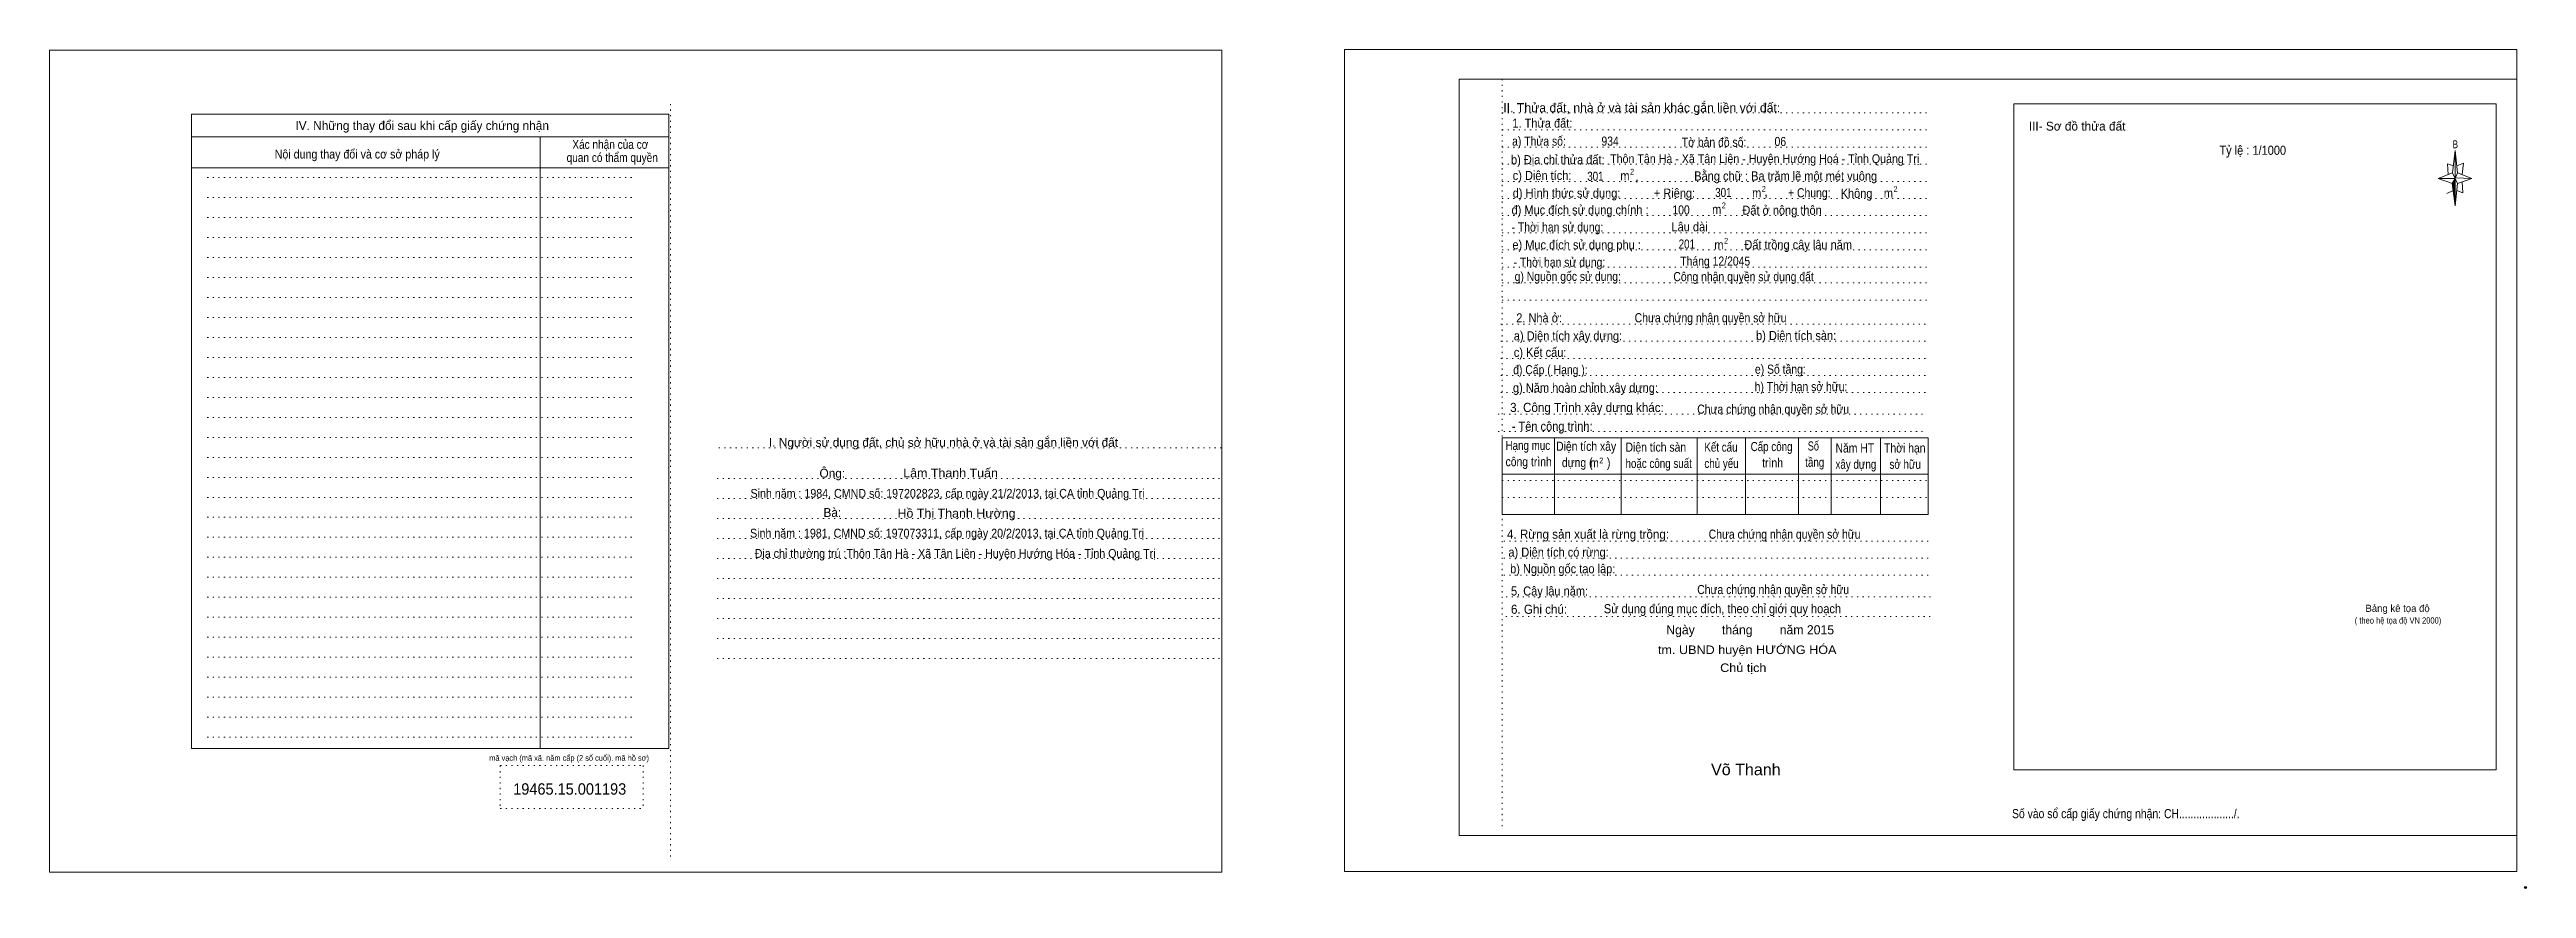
# Model space of a CAD drawing. Header units: metres. Extents: x 548510 to 549377, y 1838232 to 1838526.
import ezdxf
from ezdxf.enums import TextEntityAlignment as Align

# ---------------------------------------------------------------- set-up
doc = ezdxf.new("R2010")
doc.units = ezdxf.units.M
doc.header["$LTSCALE"] = 1.3
doc.header["$PDMODE"] = 32
doc.header["$PDSIZE"] = 0.65
doc.linetypes.add('DOTTED', pattern=[1.5, 0.3, -1.2])
for name, color, linetype, lineweight in [('1', 7, 'DOTTED', 13), ('10', 7, 'Continuous', 13), ('2', 7, 'Continuous', 13), ('30', 7, 'Continuous', 13)]:
    doc.layers.add(name, color=color, linetype=linetype, lineweight=lineweight)
for name, color, linetype in [('18', 7, 'Continuous'), ('20', 7, 'Continuous'), ('22', 7, 'Continuous'), ('50', 7, 'Continuous'), ('9', 7, 'Continuous')]:
    doc.layers.add(name, color=color, linetype=linetype)

msp = doc.modelspace()

# ---------------------------------------------------------------- hatches: boundary and pattern name
at = {"layer": '30'}
msp.add_hatch(color=256, dxfattribs=at).paths.add_polyline_path([(549352.22, 1838480.92), (549352.22, 1838471.32), (549351.22, 1838479.12)])

# ---------------------------------------------------------------- linework, layer by layer
at = {"layer": '1', "linetype": 'Continuous'}
for p, q in [((549003.62, 1838515.72), (549373.82, 1838515.72)), ((549003.62, 1838515.72), (549003.62, 1838250.72)), ((549373.82, 1838515.72), (549373.82, 1838250.72)), ((549003.62, 1838250.72), (549373.82, 1838250.72))]:
    msp.add_line(p, q, dxfattribs=at)
at = {"layer": '1'}
for p, q in [((549018.62, 1838515.72), (549018.62, 1838252.92)), ((548727.52, 1838507.02), (548727.52, 1838242.02)), ((549018.62, 1838503.92), (549167.72, 1838503.92)), ((549018.62, 1838497.92), (549167.72, 1838497.92)), ((549018.62, 1838491.92), (549167.72, 1838491.92)), ((548565.32, 1838481.22), (548714.42, 1838481.22)), ((549018.62, 1838485.92), (549167.72, 1838485.92)), ((548565.32, 1838474.22), (548714.42, 1838474.22)), ((549018.62, 1838479.92), (549167.72, 1838479.92)), ((549018.62, 1838473.92), (549167.72, 1838473.92)), ((548565.32, 1838467.22), (548714.42, 1838467.22)), ((549018.62, 1838467.92), (549167.72, 1838467.92)), ((548565.32, 1838460.22), (548714.42, 1838460.22)), ((549018.62, 1838461.92), (549167.72, 1838461.92)), ((549018.62, 1838455.92), (549167.72, 1838455.92)), ((548565.32, 1838453.22), (548714.42, 1838453.22)), ((548565.32, 1838446.22), (548714.42, 1838446.22)), ((549018.62, 1838449.92), (549167.72, 1838449.92)), ((548565.32, 1838439.22), (548714.42, 1838439.22)), ((549018.62, 1838444.42), (549167.72, 1838444.42)), ((549018.62, 1838438.32), (549167.72, 1838438.32)), ((548565.32, 1838432.22), (548714.42, 1838432.22)), ((549018.22, 1838429.92), (549167.32, 1838429.92)), ((548565.32, 1838425.22), (548714.42, 1838425.22)), ((549018.22, 1838423.92), (549167.32, 1838423.92)), ((548565.32, 1838418.22), (548714.42, 1838418.22)), ((548565.32, 1838411.22), (548714.42, 1838411.22)), ((549018.22, 1838417.92), (549167.32, 1838417.92)), ((549018.22, 1838411.92), (549167.32, 1838411.92)), ((548565.32, 1838404.22), (548714.42, 1838404.22)), ((549018.22, 1838405.92), (549167.32, 1838405.92)), ((548565.32, 1838397.22), (548714.42, 1838397.22)), ((549017.22, 1838398.32), (549166.32, 1838398.32)), ((548565.32, 1838390.22), (548714.42, 1838390.22)), ((548744.42, 1838386.62), (548920.52, 1838386.62)), ((549017.22, 1838392.32), (549166.32, 1838392.32)), ((548565.32, 1838383.22), (548714.42, 1838383.22)), ((548565.32, 1838376.22), (548714.42, 1838376.22)), ((548565.32, 1838369.22), (548714.42, 1838369.22)), ((548743.82, 1838375.82), (548919.92, 1838375.82)), ((548743.82, 1838368.82), (548919.92, 1838368.82)), ((549018.62, 1838375.12), (549167.72, 1838375.12)), ((549018.62, 1838369.12), (549167.72, 1838369.12)), ((548565.32, 1838362.22), (548714.42, 1838362.22)), ((548743.82, 1838361.82), (548919.92, 1838361.82)), ((548565.32, 1838355.22), (548714.42, 1838355.22)), ((548743.82, 1838354.82), (548919.92, 1838354.82)), ((549019.22, 1838353.92), (549168.32, 1838353.92)), ((548565.32, 1838348.22), (548714.42, 1838348.22)), ((548743.82, 1838347.82), (548919.92, 1838347.82)), ((549019.22, 1838347.92), (549168.32, 1838347.92)), ((549019.22, 1838341.92), (549168.32, 1838341.92)), ((548565.32, 1838341.22), (548714.42, 1838341.22)), ((548565.32, 1838334.22), (548714.42, 1838334.22)), ((548743.82, 1838340.82), (548919.92, 1838340.82)), ((548743.82, 1838333.82), (548919.92, 1838333.82)), ((549020.02, 1838334.32), (549169.12, 1838334.32)), ((548565.32, 1838327.22), (548714.42, 1838327.22)), ((548743.82, 1838326.82), (548919.92, 1838326.82)), ((549019.92, 1838327.42), (549169.02, 1838327.42)), ((548565.32, 1838320.22), (548714.42, 1838320.22)), ((548743.82, 1838319.82), (548919.92, 1838319.82)), ((548565.32, 1838313.22), (548714.42, 1838313.22)), ((548743.82, 1838312.82), (548919.92, 1838312.82)), ((548565.32, 1838306.22), (548714.42, 1838306.22)), ((548565.32, 1838299.22), (548714.42, 1838299.22)), ((548565.32, 1838292.22), (548714.42, 1838292.22)), ((548565.32, 1838285.22), (548714.42, 1838285.22)), ((548667.92, 1838275.22), (548717.92, 1838275.22)), ((548667.92, 1838275.22), (548667.92, 1838260.22)), ((548717.92, 1838275.22), (548717.92, 1838260.22)), ((548667.92, 1838260.22), (548717.92, 1838260.22))]:
    msp.add_line(p, q, dxfattribs=at)
at = {"layer": '1', "linetype": 'Continuous'}
for points in [[(548510.12, 1838237.92), (548920.52, 1838237.92), (548920.52, 1838525.92), (548510.12, 1838525.92)], [(548963.42, 1838238.12), (549373.82, 1838238.12), (549373.82, 1838526.12), (548963.42, 1838526.12)]]:
    msp.add_lwpolyline(points, close=True, dxfattribs=at)
at = {"layer": '10'}
for p, q in [((549018.62, 1838390.12), (549167.72, 1838390.12)), ((549018.62, 1838390.12), (549018.62, 1838363.22)), ((549036.92, 1838390.12), (549036.92, 1838363.22)), ((549060.32, 1838390.12), (549060.32, 1838363.22)), ((549086.92, 1838390.12), (549086.92, 1838363.22)), ((549103.82, 1838390.12), (549103.82, 1838363.22)), ((549122.42, 1838390.12), (549122.42, 1838363.22)), ((549133.82, 1838390.12), (549133.82, 1838363.22)), ((549151.12, 1838390.12), (549151.12, 1838363.22)), ((549167.72, 1838390.12), (549167.72, 1838363.22)), ((549018.62, 1838377.32), (549167.72, 1838377.32)), ((549018.62, 1838363.22), (549167.72, 1838363.22))]:
    msp.add_line(p, q, dxfattribs=at)
at = {"layer": '2'}
for p, q in [((548559.82, 1838503.52), (548726.92, 1838503.52)), ((548559.82, 1838503.52), (548559.82, 1838281.22)), ((548726.92, 1838503.52), (548726.92, 1838281.22)), ((548559.82, 1838495.52), (548726.92, 1838495.52)), ((548681.92, 1838495.52), (548681.92, 1838281.22)), ((548559.82, 1838484.72), (548726.92, 1838484.72)), ((548559.82, 1838281.22), (548726.92, 1838281.22))]:
    msp.add_line(p, q, dxfattribs=at)
msp.add_lwpolyline([(549197.72, 1838507.12), (549366.62, 1838507.12), (549366.62, 1838273.72), (549197.72, 1838273.72)], close=True, dxfattribs=at)
at = {"layer": '20'}
msp.add_point((549376.88, 1838232.51), dxfattribs=at)
at = {"layer": '30'}
for p, q in [((549351.32, 1838482.92), (549352.22, 1838490.72)), ((549351.32, 1838479.12), (549346.32, 1838480.92)), ((549353.12, 1838482.92), (549358.12, 1838480.92)), ((549349.32, 1838475.72), (549351.52, 1838476.72)), ((549353.12, 1838479.12), (549352.22, 1838471.32)), ((549354.92, 1838475.92), (549352.82, 1838476.72)), ((549354.72, 1838479.72), (549354.92, 1838475.92))]:
    msp.add_line(p, q, dxfattribs=at)
for points in [[(549352.22, 1838490.72), (549353.12, 1838482.92), (549352.22, 1838480.92)], [(549352.22, 1838480.92), (549346.32, 1838480.92), (549351.32, 1838482.92), (549353.12, 1838479.12), (549358.12, 1838480.92), (549352.22, 1838481.12)], [(549352.22, 1838480.92), (549352.22, 1838471.32), (549351.22, 1838479.12)]]:
    msp.add_lwpolyline(points, close=True, dxfattribs=at)
for points in [[(549352.22, 1838480.92), (549351.32, 1838482.92), (549346.32, 1838480.92)], [(549351.62, 1838485.32), (549349.52, 1838486.12), (549349.82, 1838482.32)], [(549352.22, 1838480.92), (549353.12, 1838479.12), (549358.12, 1838480.92)], [(549352.82, 1838485.32), (549355.12, 1838486.32), (549354.72, 1838482.32)]]:
    msp.add_lwpolyline(points, dxfattribs=at)

# ---------------------------------------------------------------- texts
at = {"layer": '1', "width": 0.85}
msp.add_text('mã vạch (mã xã. năm cấp (2 số cuối). mã hồ sơ)', height=2, dxfattribs=at).set_placement((548692.01, 1838276.92), align=Align.CENTER)
at = {"layer": '10'}
for s, p in [('IV. Những thay đổi sau khi cấp giấy chứng nhận', (548640.57, 1838497.92)), ('III- Sơ đồ thửa đất', (549219.91, 1838497.72)), ('I. Người sử dụng đất, chủ sở hữu nhà ở và tài sản gắn liền với đất', (548823.07, 1838386.92))]:
    msp.add_text(s, height=3.1, dxfattribs=at).set_placement(p, align=Align.CENTER)
for s, height, width, p in [('Nội dung thay đổi và cơ sở pháp lý', 3.1, 0.9, (548617.83, 1838487.92)), ('Xác nhận của cơ', 3.1, 0.85, (548706.43, 1838491.32)), ('  Thôn Tân Hà - Xã Tân Liên - Huyện Hướng Hoá - Tỉnh Quảng Trị', 3.1, 0.9, (549109.49, 1838486.32)), ('Bằng chữ : Ba trăm lẽ một mét vuông', 3.2, 0.9, (549117.88, 1838480.21)), ('Địa chỉ thường trú :Thôn Tân Hà - Xã Tân Liên - Huyện Hướng Hóa - Tỉnh Quảng Trị', 3.1, 0.9, (548827.14, 1838348.02))]:
    msp.add_text(s, height=height, dxfattribs=dict(at, width=width)).set_placement(p, align=Align.CENTER)
at = {"layer": '18'}
for s, width, p in [('Lâm Thanh Tuấn', 1.05, (548825.54, 1838376.22)), ('Sinh năm : 1984, CMND số: 197202823, cấp ngày 21/2/2013, tại CA tỉnh Quảng Trị', 0.9, (548824.47, 1838369.07)), ('Hồ Thị Thanh Hường', 1.05, (548827.63, 1838362.11)), ('Sinh năm : 1981, CMND số: 197073311, cấp ngày 20/2/2013, tại CA tỉnh Quảng Trị', 0.9, (548824.31, 1838355.13))]:
    msp.add_text(s, height=3.1, dxfattribs=dict(at, width=width)).set_placement(p, align=Align.CENTER)
at = {"layer": '2'}
for s, p in [('II. Thửa đất, nhà ở và tài sản khác gắn liền với đất:', (549019.02, 1838504.12)), (',', (549065.22, 1838480.02)), (',', (549110.42, 1838474.72))]:
    msp.add_text(s, height=3.2, dxfattribs=at).set_placement(p)
for s, height, width, p in [('1. Thửa đất:', 3.2, 0.9, (549022.22, 1838498.72)), ('a) Thửa số:', 3.2, 0.85, (549022.12, 1838492.42)), ('934', 3.2, 0.85, (549053.38, 1838492.42)), ('Tờ bản đồ số:', 3.2, 0.85, (549081.52, 1838492.04)), ('06', 3.2, 0.85, (549113.98, 1838492.29)), ('c) Diện tích:', 3.2, 0.9, (549022.33, 1838480.4)), ('301', 3.2, 0.8, (549048.42, 1838480.12)), ('m', 3.2, 0.9, (549060.02, 1838480.32)), ('2', 2, 0.8, (549063.42, 1838482.32)), ('đ) Mục đích sử dụng chính : ', 3.2, 0.9, (549021.92, 1838468.32)), ('d) Hình thức sử dụng:', 3.2, 0.9, (549022.32, 1838474.22)), ('+ Riêng:', 3.2, 0.9, (549071.72, 1838474.22)), ('301', 3.2, 0.8, (549093.22, 1838474.42)), ('2', 2, 0.8, (549095.52, 1838470.52)), ('Đất ở nông thôn', 3.2, 0.9, (549102.72, 1838468.22)), ('m', 3.2, 0.9, (549106.12, 1838474.32)), ('2', 2, 0.8, (549109.52, 1838476.32)), ('+ Chung:', 3.2, 0.85, (549118.72, 1838474.32)), ('Không', 3.2, 0.9, (549137.12, 1838474.12)), ('m', 3.2, 0.9, (549152.22, 1838474.22)), ('2', 2, 0.8, (549155.62, 1838476.22)), ('- Thời hạn sử dụng: ', 3.2, 0.85, (549021.92, 1838462.32)), ('Lâu dài', 3.2, 0.9, (549077.92, 1838462.42)), ('100', 3.2, 0.85, (549078.22, 1838468.32)), ('m', 3.2, 0.9, (549092.12, 1838468.52)), ('e) Mục đích sử dụng phụ : ', 3.2, 0.9, (549022.22, 1838456.12)), ('m', 3.2, 0.9, (549092.92, 1838456.12)), ('2', 2, 0.8, (549096.32, 1838458.12)), ('Đất trồng cây lâu năm ', 3.2, 0.9, (549103.42, 1838456.12)), ('- Thời hạn sử dụng: ', 3.2, 0.85, (549022.62, 1838450.02)), ('g) Nguồn gốc sử dụng: ', 3.2, 0.85, (549023, 1838445.04)), ('Tháng 12/2045', 3.2, 0.85, (549080.98, 1838450.39)), ('2. Nhà ở:', 3.2, 0.9, (549023.56, 1838430.51)), ('a) Diện tích xây dựng:', 3.2, 0.9, (549022.72, 1838424.22)), ('c) Kết cấu:', 3.2, 0.9, (549022.72, 1838418.42)), ('b) Diện tích sàn:', 3.2, 0.9, (549107.52, 1838424.32)), ('đ) Cấp ( Hạng ):', 3.2, 0.85, (549022.49, 1838412.34)), ('e) Số tầng:', 3.2, 0.85, (549107.12, 1838412.52)), ('3. Công Trình xây dựng khác:', 3.2, 0.95, (549021.42, 1838399.12)), ('g) Năm hoàn chỉnh xây dựng:', 3.2, 0.9, (549022.42, 1838406.02)), ('h) Thời hạn sở hữu:', 3.2, 0.85, (549107.02, 1838406.42)), ('- Tên công trình:', 3.2, 0.9, (549022.02, 1838392.52)), ('Hạng mục', 3.2, 0.8, (549019.82, 1838385.82)), ('Diện tích xây', 3.2, 0.85, (549037.52, 1838385.52)), ('Diện tích sàn', 3.2, 0.85, (549061.82, 1838385.22)), ('Kết cấu', 3.2, 0.8, (549089.42, 1838385.22)), ('Cấp công', 3.2, 0.8, (549105.62, 1838385.42)), (' Số', 3.2, 0.75, (549124.72, 1838385.62)), ('Năm HT', 3.2, 0.85, (549135.32, 1838384.92)), ('Thời hạn', 3.2, 0.85, (549152.32, 1838384.92)), ('công trình', 3.2, 0.85, (549019.82, 1838380.12)), ('  dựng (     )', 3.2, 0.85, (549037.52, 1838379.82)), ('m', 3.2, 0.85, (549049.42, 1838379.72)), ('2', 2.01, 0.75, (549052.62, 1838381.12)), ('hoặc công suất', 3.2, 0.8, (549061.82, 1838379.52)), ('chủ yếu', 3.2, 0.8, (549089.42, 1838379.52)), ('    trình', 3.2, 0.85, (549105.62, 1838379.72)), ('tầng', 3.2, 0.8, (549124.72, 1838379.92)), ('xây dựng', 3.2, 0.8, (549135.32, 1838379.22)), ('  sở hữu', 3.2, 0.8, (549152.32, 1838379.22)), ('4. Rừng sản xuất là rừng trồng:', 3.2, 0.95, (549020.32, 1838354.72)), ('a) Diện tích có rừng:', 3.2, 0.9, (549020.82, 1838348.42)), ('b) Nguồn gốc tạo lập:', 3.2, 0.9, (549021.42, 1838342.62)), ('5. Cây lâu năm:', 3.2, 0.9, (549021.72, 1838334.82)), ('6. Ghi chú:', 3.2, 0.95, (549021.72, 1838328.42)), ('Số vào sổ cấp giấy chứng nhận: CH.................../.', 3.2, 0.85, (549197.12, 1838256.82))]:
    msp.add_text(s, height=height, dxfattribs=dict(at, width=width)).set_placement(p)
for s, height, width, p in [('quan có thẩm quyền', 3.1, 0.85, (548707.1, 1838486.72)), ('b) Địa chỉ thửa đất:', 3.2, 0.9, (549038.11, 1838485.92))]:
    msp.add_text(s, height=height, dxfattribs=dict(at, width=width)).set_placement(p, align=Align.CENTER)
at = {"layer": '20'}
for s, height, p in [('Ông: ', 3.1, (548784.72, 1838376.12)), ('Bà: ', 3.1, (548784.73, 1838362.36)), ('Bảng kê tọa độ', 2.5, (549332.08, 1838329.1))]:
    msp.add_text(s, height=height, dxfattribs=at).set_placement(p, align=Align.CENTER)
at = {"layer": '20', "width": 0.9}
msp.add_text('( theo hệ tọa độ VN 2000)', height=2.187, dxfattribs=at).set_placement((549332.24, 1838325), align=Align.CENTER)
at = {"layer": '22', "width": 0.8}
msp.add_text('201', height=3.2, dxfattribs=at).set_placement((549080.42, 1838456.36))
at = {"layer": '30', "width": 0.75}
msp.add_text('B', height=2.76, dxfattribs=at).set_placement((549352.32, 1838491.52), align=Align.CENTER)
at = {"layer": '50', "width": 0.9}
msp.add_text('Tỷ lệ : 1/1000', height=3.2, dxfattribs=at).set_placement((549269.72, 1838489.22))
at = {"layer": '50'}
msp.add_text('Ngày        tháng        năm 2015', height=3.2, dxfattribs=at).set_placement((549105.45, 1838321.22), align=Align.CENTER)
for s, height, width, p in [('tm. UBND huyện HƯỚNG HÓA', 3, 1.1, (549104.42, 1838314.32)), (' Chủ tịch', 3, 1.1, (549102.43, 1838308.02)), ('Võ Thanh', 4, 1.05, (549103.94, 1838271.88)), ('19465.15.001193', 4, 0.95, (548692.22, 1838265.05))]:
    msp.add_text(s, height=height, dxfattribs=dict(at, width=width)).set_placement(p, align=Align.CENTER)
at = {"layer": '9'}
for s, width, p in [('Công nhận quyền sử dụng đất ', 0.85, (549078.57, 1838444.95)), ('Chưa chứng nhận quyền sở hữu', 0.85, (549065.01, 1838430.54)), ('Chưa chứng nhận quyền sở hữu', 0.85, (549086.92, 1838398.52)), ('Chưa chứng nhận quyền sở hữu', 0.85, (549090.92, 1838354.72)), ('Chưa chứng nhận quyền sở hữu', 0.85, (549086.92, 1838335.32)), ('Sử dụng đúng mục đích, theo chỉ giới quy hoạch', 0.9, (549054.22, 1838328.62))]:
    msp.add_text(s, height=3.2, dxfattribs=dict(at, width=width)).set_placement(p)

doc.saveas('drawing.dxf')
